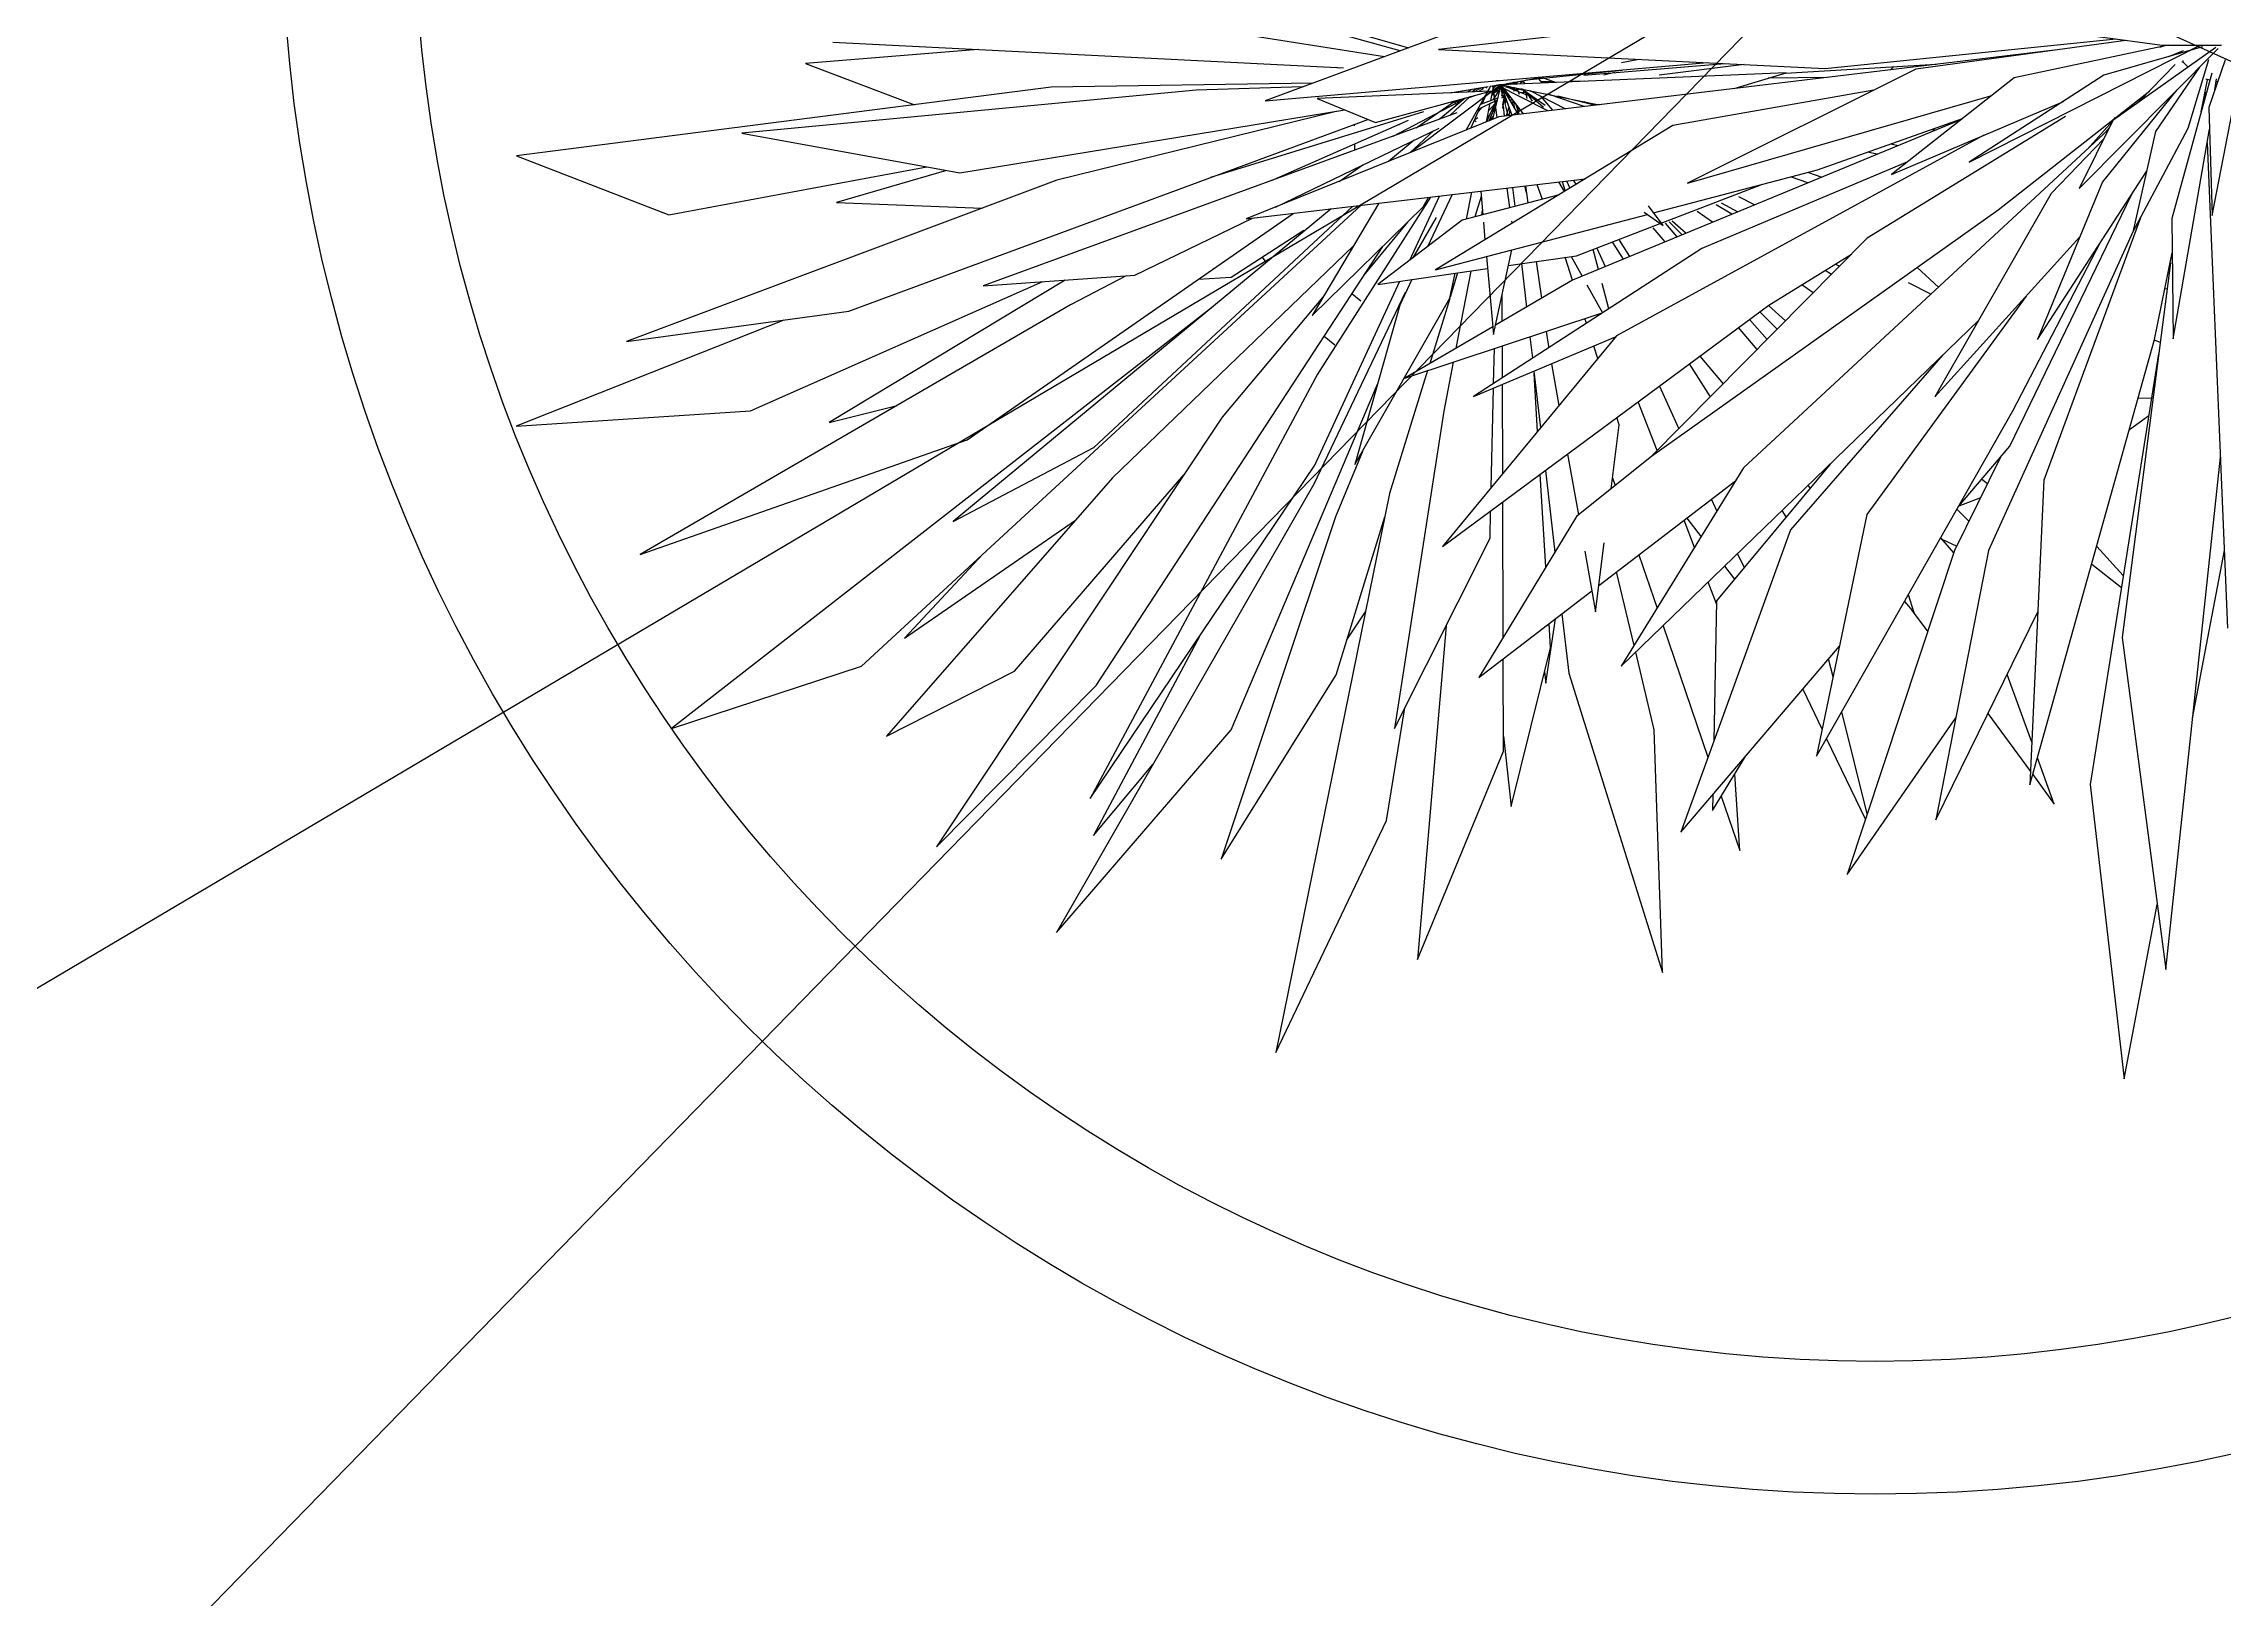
# Model space of a CAD drawing. Header units: millimetres. Extents: x -14813 to 141433, y -60308 to 84383.
# Drawn here: x 32795 to 33616, y -36639 to -36054 of the extents above; entities that cross this region are included whole.
import ezdxf

# ---------------------------------------------------------------- set-up
doc = ezdxf.new("R2010")
doc.units = ezdxf.units.MM
doc.layers.add('zelen', color=69, linetype='Continuous')
doc.layers.add('площадь', color=2, linetype='Continuous', lineweight=25, plot=False)
doc.layers.add('размер', color=1, linetype='Continuous', lineweight=25)
doc.layers.add('территория', color=74, linetype='Continuous', lineweight=25)
doc.styles.add('Аннотативный', font='')
doc.styles.get('Аннотативный').set_extended_font_data('GOST Common')
doc.dimstyles.new('Аннотативный', dxfattribs={"dimscale": 0, "dimtxt": 1.5, "dimasz": 1.5, "dimexe": 1.25, "dimexo": 0.625, "dimtad": 1, "dimdec": 0, "dimtxsty": 'Аннотативный', "dimblk": 'ARCHTICK', "dimcen": 2.5, "dimadec": 0, "dimazin": 0, "dimtfac": 1, "dimtdec": 0, "dimtmove": 0, "dimatfit": 3, "dimldrblk": 'CLOSEDBLANK', "dimfxl": 1, "dimarcsym": 0})

# ---------------------------------------------------------------- blocks, each defined once
blk = doc.blocks.new('p4')
at = {"color": 1, "linetype": 'Continuous'}
for p, q in [((-379.77, 32.53), (-131.2, -38.51)), ((-133.74, -39.45), (-289.81, 3.94)), ((-237.13, -25.56), (-138.34, -41.16)), ((-102.66, -27.93), (-173.82, -54.31)), ((-12.37, -26.61), (-122.35, -39.03)), ((-302.09, -36.88), (-150.56, -44.49)), ((-7.63, -44.67), (78.8, -35.93)), ((81.73, -36.33), (19.39, -44.87)), ((35.2, -72.54), (103.74, -37.76)), ((94.24, -37.8), (48.59, -47.45)), ((67.85, -80.3), (109.08, -38.77)), ((73.38, -35.19), (92.5, -37.81)), ((104.47, -38.27), (75.19, -46.71)), ((108.45, -38.45), (77.84, -60.1)), ((91.83, -38.31), (93.59, -37.8)), ((92.5, -37.81), (110.15, -37.73)), ((100.48, -39.42), (103.48, -37.9)), ((-258.94, -39.05), (-310.27, -43.17)), ((-310.27, -43.17), (-277.9, -55.44)), ((-173.82, -54.31), (-42.52, -42.96)), ((-151.61, -44.56), (-152.92, -44.37)), ((-122.35, -39.03), (-7.63, -44.67)), ((60.55, -39.23), (-104.4, -59)), ((-96.12, -48.09), (-67.78, -45.14)), ((-79.23, -46.69), (-37.37, -43.21)), ((-68.03, -42.91), (-62.87, -41.95)), ((-31.54, -43.5), (-56.78, -46.71)), ((19.39, -44.87), (-48.42, -78.72)), ((-19.34, -46.05), (25.45, -43.44)), ((12.71, -44.18), (11.81, -45.08)), ((96.34, -43.47), (85.72, -54.53)), ((103.63, -44.25), (90.53, -63.38)), ((94.53, -41.13), (98.79, -39.32)), ((98.28, -40.05), (98.2, -39.57)), ((98.32, -42.73), (98.77, -42.78)), ((98.77, -42.78), (98.7, -42.35)), ((100.21, -44.28), (98.77, -42.78)), ((100.19, -62.4), (106.32, -42.03)), ((111.18, -42.09), (106.4, -56.24)), ((-237.33, -50.22), (-396.06, -70.64)), ((-194.32, -51.17), (-329.1, -63.91)), ((-159.62, -49.05), (-237.33, -50.22)), ((-162.68, -50.18), (-194.32, -51.17)), ((-106.88, -51.38), (-158.35, -53.55)), ((-141.02, -60.76), (-106.88, -51.38)), ((-103.87, -49.52), (-130.59, -69.6)), ((-118.82, -51.88), (-107.62, -50.05)), ((-114.14, -62.95), (-107.81, -51.63)), ((-113.66, -51.66), (-112.49, -50.85)), ((-112.25, -51.6), (-112.16, -51.56)), ((-111, -50.6), (-112.21, -51.6)), ((-111.36, -51.56), (-110.18, -50.47)), ((-110.63, -50.88), (-109.4, -50.34)), ((-109.19, -50.85), (-110.48, -51.53)), ((-109.19, -50.85), (-110.48, -51.53)), ((-109, -50.67), (-109.4, -50.61)), ((-109.4, -55.15), (-107.77, -51.62)), ((-103.87, -49.52), (-108.63, -53.1)), ((-108.21, -50.56), (-107.91, -50.1)), ((-107.5, -51.65), (-107.94, -51.99)), ((-107.5, -51.65), (-107.94, -51.99)), ((-107.48, -51.6), (-107.8, -51.69)), ((-107.48, -51.6), (-107.8, -51.69)), ((-107.69, -51.41), (-106.81, -49.83)), ((-107.67, -51.41), (-107.6, -51.25)), ((-107.2, -50.92), (-107.4, -50.9)), ((-106.86, -49.93), (-104.07, -49.47)), ((-106.78, -54.19), (-105.86, -49.76)), ((-103.87, -49.52), (-106.45, -52.6)), ((-103.87, -49.52), (-106.45, -52.6)), ((-105.05, -51.52), (-106.37, -52.24)), ((-103.87, -49.52), (-106.31, -59.78)), ((-104.17, -50.79), (-106.22, -53.99)), ((-104.17, -50.79), (-106.22, -53.99)), ((-106.2, -51.43), (-105.01, -51.53)), ((-104.87, -59.2), (-106.18, -49.82)), ((-105.35, -55.75), (-106.15, -50.02)), ((-104.12, -50.56), (-106.15, -51.19)), ((-104.12, -50.56), (-106.15, -51.19)), ((-104.63, -51.29), (-106.13, -51.08)), ((-104.88, -49.6), (-106.01, -50.48)), ((-104.88, -49.6), (-106.01, -50.48)), ((-104.51, -48.35), (-105.16, -48.37)), ((-89.84, -57.26), (-104.96, -49.62)), ((-104.01, -50.1), (-104.96, -49.62)), ((-104.93, -48.37), (-104.9, -48.35)), ((-104.24, -51.09), (-104.88, -51.43)), ((-104.84, -50.8), (-104.06, -50.34)), ((-104.6, -48.36), (-104.62, -48.33)), ((-104.49, -48.32), (-104.61, -48.36)), ((-104.36, -49.4), (-103.87, -49.52)), ((-104.22, -49.44), (-103.87, -49.52)), ((-103.05, -50.58), (-103.97, -50.12)), ((-19.14, -45.99), (-103.87, -49.52)), ((-103.87, -49.52), (-91.04, -47.15)), ((-103.56, -50.82), (-103.87, -49.52)), ((-103.87, -49.52), (-103.69, -51.09)), ((-103.08, -49.83), (-103.87, -49.52)), ((-103.03, -49.72), (-103.87, -49.52)), ((-103.23, -49.67), (-103.87, -49.52)), ((-103.87, -49.52), (-74.63, -55.44)), ((-103.87, -49.52), (-97.24, -58.15)), ((-98.62, -58.31), (-103.87, -49.52)), ((-103.87, -49.52), (-100.6, -58.55)), ((-103.59, -49.88), (-103.81, -50.22)), ((-103.68, -50.03), (-103.81, -50.22)), ((-103.81, -50.19), (-103.79, -50.18)), ((-103.76, -50.45), (-103.79, -50.46)), ((-103.76, -50.45), (-103.79, -50.46)), ((-103.72, -50.8), (-103.75, -50.82)), ((-103.72, -50.14), (-103.66, -50.1)), ((-103.47, -50.63), (-103.72, -51.17)), ((-103.46, -50.65), (-103.72, -51.2)), ((-103.61, -50.95), (-103.72, -51.2)), ((-103.69, -51.6), (-103.38, -50.88)), ((-103.56, -50.38), (-103.66, -50.42)), ((-103.56, -50.38), (-103.66, -50.42)), ((-103.64, -51.5), (-103.47, -52.99)), ((-103.59, -49.88), (-103.62, -49.93)), ((-103.49, -50.68), (-103.58, -50.73)), ((-103.56, -50.04), (-103.5, -50)), ((-103.42, -49.61), (-103.49, -49.72)), ((-103.42, -49.61), (-103.49, -49.72)), ((-103.22, -52.26), (-103.49, -51.13)), ((-103.31, -50.31), (-103.38, -50.33)), ((-103.31, -50.31), (-103.38, -50.33)), ((-103.29, -49.41), (-103.35, -49.5)), ((-103.29, -49.41), (-103.35, -49.5)), ((-103.29, -50.27), (-103.35, -50.39)), ((-103.29, -50.28), (-103.34, -50.4)), ((-103.25, -50.56), (-103.18, -50.41)), ((-103.13, -50.48), (-103.23, -50.54)), ((-103.16, -49.8), (-103.03, -49.72)), ((-103.02, -49.69), (-103.13, -49.91)), ((-103, -49.98), (-102.89, -49.72)), ((-102.59, -50.02), (-102.95, -49.88)), ((-102.85, -49.33), (-102.92, -49.48)), ((-102.53, -49.84), (-102.9, -49.75)), ((-102.53, -49.84), (-102.9, -49.75)), ((-102.78, -49.47), (-102.71, -49.31)), ((-102.61, -49.47), (-102.39, -49.34)), ((-102.54, -51.25), (-102.61, -51.63)), ((-102.54, -51.25), (-102.61, -51.63)), ((-102.51, -51.8), (-102.44, -51.38)), ((-102.49, -51.73), (-102.15, -51.75)), ((-102.47, -51.56), (-102.38, -51.46)), ((-102.24, -51.64), (-102.47, -51.6)), ((-102.27, -49.84), (-102.36, -50.32)), ((-102.27, -50.36), (-102.19, -49.86)), ((-96.31, -52.47), (-102.24, -50.16)), ((-102.04, -49.89), (-102.21, -49.98)), ((-101.99, -49.9), (-102.21, -49.97)), ((-102.16, -49.95), (-102.21, -49.97)), ((-101.81, -50.01), (-102.2, -49.92)), ((-102.12, -49.93), (-102.2, -49.92)), ((-102.14, -49.2), (-102.19, -49.45)), ((-102.12, -49.45), (-102.08, -49.19)), ((-101.33, -49.41), (-102.09, -49.23)), ((-102.09, -49.24), (-101.54, -49.42)), ((-102.09, -49.25), (-101.69, -49.43)), ((-102.08, -49.19), (-100.9, -48.97)), ((-101.75, -49.43), (-101.9, -49.16)), ((-101.75, -49.43), (-101.9, -49.16)), ((-101.49, -49.1), (-101.16, -49.31)), ((-101.49, -50.45), (-101.16, -50.07)), ((-101.15, -50.58), (-101.45, -50.01)), ((-100.94, -49.01), (-101.23, -49.41)), ((-100.88, -50.23), (-101.23, -50.15)), ((-101.05, -49.02), (-100.99, -49.07)), ((-100.94, -50.66), (-100.7, -50.16)), ((-100.73, -49.18), (-100.92, -49.28)), ((-100.7, -50.37), (-100.89, -50.69)), ((-100.88, -49.16), (-100.81, -49.22)), ((-100.63, -50.19), (-100.84, -50.7)), ((-100.75, -48.94), (-100.71, -49.39)), ((-100.63, -50.17), (-100.62, -50.28)), ((-99.71, -49.35), (-100.39, -48.88)), ((-99.71, -49.35), (-100.39, -48.88)), ((-100.34, -50.9), (-100.25, -50.25)), ((-100.25, -50.25), (-100.34, -50.9)), ((-100.14, -49.36), (-100.07, -48.82)), ((-100.07, -48.82), (-100.14, -49.36)), ((-100.07, -48.82), (-100.14, -49.36)), ((-99.58, -49.34), (-100.07, -48.82)), ((-98.65, -49.3), (-100.07, -48.82)), ((-100.07, -48.82), (-99.08, -49.32)), ((-99.75, -50.35), (-100.06, -51.01)), ((-99.7, -50.36), (-100.06, -51.53)), ((-99.76, -49.35), (-100.05, -48.85)), ((-99.92, -48.98), (-100.04, -48.85)), ((-100.03, -48.84), (-99.88, -48.95)), ((-99.87, -48.94), (-100.02, -48.84)), ((-99.86, -48.92), (-100, -49.15)), ((-99.45, -48.94), (-99.98, -48.84)), ((-99.8, -48.87), (-99.98, -48.84)), ((-99.86, -48.92), (-99.96, -49.01)), ((-99.77, -48.84), (-99.94, -48.83)), ((-99.77, -48.84), (-99.94, -48.83)), ((-99.76, -48.83), (-99.91, -48.82)), ((-99.81, -48.83), (-99.91, -48.82)), ((-99.9, -51.07), (-99.68, -50.97)), ((-99.71, -50.36), (-99.88, -50.72)), ((-99.8, -48.8), (-99.85, -48.89)), ((-99.8, -48.8), (-99.85, -48.89)), ((-99.59, -48.81), (-99.85, -48.81)), ((-99.74, -48.81), (-99.85, -48.81)), ((-99.71, -48.79), (-99.83, -48.9)), ((-99.47, -49.12), (-99.83, -49.23)), ((-99.67, -48.74), (-99.28, -49.09)), ((-99.61, -51.18), (-99, -50.68)), ((-99, -50.68), (-99.55, -51.21)), ((-99.48, -51.23), (-99, -50.68)), ((-99.42, -48.96), (-99.4, -49.04)), ((-99.34, -49.19), (-99.38, -49.33)), ((-99.37, -49.17), (-99.33, -49.33)), ((-98.85, -51.48), (-99.23, -50.87)), ((-99.2, -51.34), (-99, -50.68)), ((-99.16, -49.28), (-99.19, -49.32)), ((-98.93, -48.8), (-99.08, -48.8)), ((-99, -50.68), (-99.05, -51.4)), ((-99, -50.68), (-98.9, -50.53)), ((-99, -50.68), (-98.65, -50.66)), ((-98.95, -51.44), (-99, -50.68)), ((-99, -50.68), (-97.44, -50.83)), ((-98.31, -52.46), (-99, -50.68)), ((-99, -50.68), (-96.91, -51.17)), ((-98.31, -52.46), (-99, -50.68)), ((-99, -50.68), (-96.91, -51.17)), ((-98.82, -48.59), (-98.97, -48.88)), ((-98.09, -49.28), (-97.48, -48.34)), ((-97.79, -49.27), (-98.05, -49.22)), ((-97.01, -48.77), (-97.77, -48.78)), ((-96.46, -51.77), (-97.71, -51.92)), ((-90.67, -55.67), (-97.67, -50.77)), ((-96.19, -51.81), (-97.67, -50.77)), ((-97.51, -50.81), (-97.21, -50.91)), ((-97.35, -48.32), (-96.68, -49.22)), ((-97.27, -50.85), (-91.18, -56.22)), ((-97.15, -52.15), (-96.9, -51.18)), ((-96.79, -48.21), (-96.12, -48.09)), ((-96.51, -51.53), (-96.08, -53.63)), ((-96.27, -51.74), (-96.38, -51.75)), ((-96.26, -51.75), (-95.85, -52.65)), ((-96.24, -51.76), (-94.57, -54.43)), ((-95.23, -51.27), (-84.64, -56.64)), ((-95.14, -51.31), (-95.02, -51.48)), ((-91.42, -49), (-92.54, -47.72)), ((-87.97, -48.62), (-91.69, -48.68)), ((-90.97, -47.55), (-87.39, -48.83)), ((-78.9, -48.48), (-82.93, -48.54)), ((-69.96, -45.92), (-73.21, -46.69)), ((6.91, -51.1), (-52.75, -61.59)), ((-34.54, -50.63), (-19.14, -45.99)), ((-6.95, -47.32), (-24.51, -47.61)), ((48.59, -47.45), (12.14, -76.17)), ((75.19, -46.71), (35.2, -72.54)), ((43.77, -86.64), (88.8, -51.32)), ((96.89, -51.05), (74.8, -78.3)), ((107.21, -46.03), (95.42, -89.23)), ((104.06, -57.59), (106, -48.06)), ((105.26, -51.69), (105.31, -52.99)), ((106.65, -48.11), (105.49, -47.86)), ((107.36, -88.34), (115.5, -46.54)), ((108.16, -51.03), (108.6, -47.72)), ((108.49, -48.56), (108.9, -48.61)), ((108.9, -48.61), (108.5, -48.52)), ((108.99, -48.58), (108.9, -48.61)), ((-264.48, -75.67), (-150.09, -56.99)), ((-116.84, -57.87), (-257.53, -109.23)), ((-152.69, -57.41), (-235.67, -77.89)), ((-126.76, -57.54), (-190.06, -77.07)), ((-158.35, -53.55), (-141.02, -60.76)), ((-114.94, -53.86), (-135.91, -64.83)), ((-128.94, -62.29), (-117.41, -54.27)), ((-114.94, -53.86), (-122.55, -57.84)), ((-114.45, -53.45), (-122.11, -59.79)), ((-118.94, -58.64), (-112.94, -53.04)), ((-115.01, -53.92), (-118.42, -54.97)), ((-115.01, -53.92), (-118.42, -54.97)), ((-116.97, -55.54), (-117.55, -54.37)), ((-116.46, -56.58), (-116.55, -56.4)), ((-111.83, -52.94), (-113.32, -53.4)), ((-111.83, -52.94), (-113.32, -53.4)), ((-112.75, -62.38), (-110.03, -56.51)), ((-110.73, -56.85), (-104.95, -54.06)), ((-109.52, -56.26), (-110.41, -57.33)), ((-109.52, -56.26), (-110.41, -57.33)), ((-104.81, -53.48), (-109.88, -55.33)), ((-105.11, -54.13), (-108.12, -60.51)), ((-108.08, -60.5), (-106.95, -55.02)), ((-105.11, -54.13), (-108.06, -60.38)), ((-105.14, -54.15), (-108.02, -60.21)), ((-107.38, -57.09), (-107.18, -56.96)), ((-107.32, -60.19), (-105.23, -55.26)), ((-107.18, -56.96), (-105.64, -55.19)), ((-106.85, -54.97), (-106.98, -55.19)), ((-106.85, -54.97), (-106.98, -55.19)), ((-105.67, -57.1), (-106.25, -57.65)), ((-104.8, -53.44), (-104.82, -53.48)), ((-103.59, -52.67), (-102.8, -52.47)), ((-103.59, -52.67), (-103.51, -52.64)), ((-103.59, -52.67), (-103.51, -52.65)), ((-103.51, -52.66), (-103.59, -52.67)), ((-103.58, -52.83), (-103.5, -52.74)), ((-102.71, -52.71), (-103.56, -53.02)), ((-103.53, -53.37), (-102.63, -52.94)), ((-102.87, -52.98), (-103.34, -55.47)), ((-102.88, -53.06), (-103.34, -55.47)), ((-103.26, -56.42), (-102.7, -52.97)), ((-103.09, -56.21), (-103.24, -56.58)), ((-103.15, -55.74), (-102.79, -58.81)), ((-101.69, -58.68), (-102.84, -53.85)), ((-102.78, -52.53), (-102.82, -52.75)), ((-102.78, -52.53), (-102.82, -52.75)), ((-102.46, -53.41), (-102.8, -54)), ((-102.3, -53.85), (-102.74, -54.28)), ((-102.6, -54.85), (-102.13, -54.31)), ((-102.59, -54.13), (-102.37, -53.67)), ((-102.48, -54.72), (-102.58, -54.95)), ((-102.32, -52.12), (-101.98, -51.97)), ((-101.48, -56.13), (-102.28, -58.75)), ((-101.48, -56.13), (-102.28, -58.75)), ((-102.2, -52.32), (-101.79, -52.22)), ((-102.2, -52.32), (-101.79, -52.22)), ((-101.7, -52.34), (-102.1, -52.49)), ((-102.08, -52.48), (-102.1, -52.48)), ((-102.01, -52.64), (-101.62, -52.45)), ((-101.94, -52.76), (-101.84, -52.55)), ((-101.78, -52.24), (-101.88, -52.41)), ((-101.58, -52.5), (-101.79, -53.01)), ((-101.75, -52.36), (-101.72, -52.31)), ((-101.29, -52.88), (-101.65, -53.23)), ((-101.47, -53.54), (-101.1, -53.12)), ((-101.46, -58.65), (-101.05, -57.31)), ((-101.19, -56.9), (-101.45, -58.65)), ((-101.19, -56.9), (-101.45, -58.65)), ((-100.71, -53.63), (-100.95, -54.41)), ((-100.71, -53.63), (-100.95, -54.41)), ((-100.72, -53.62), (-100.85, -54.57)), ((-100.72, -53.62), (-100.85, -54.57)), ((-100.42, -55.29), (-100.14, -54.37)), ((-100.1, -54.42), (-99.84, -56.27)), ((-98.4, -58.29), (-99.32, -55.44)), ((-98.57, -57.76), (-98.66, -56.3)), ((-95.63, -52.74), (-96.07, -52.57)), ((-88.42, -57.09), (-92, -52.91)), ((-79.09, -55.97), (-89.46, -52.44)), ((-87.96, -52.95), (-88.18, -52.69)), ((-76.07, -55.61), (-86.9, -52.95)), ((-84.72, -56.65), (-84.8, -56.55)), ((-84.22, -53.5), (-84.29, -53.59)), ((-84.08, -53.53), (-84.14, -53.63)), ((-78.93, -54.57), (-79.64, -54.74)), ((-74.91, -55.38), (-75.66, -55.56)), ((-48.42, -78.72), (41.96, -52.68)), ((12.14, -76.17), (63.18, -54.47)), ((80.47, -57.86), (79.68, -58.8)), ((87.68, -52.49), (84.7, -55.26)), ((106.4, -56.24), (107.36, -88.34)), ((-329.1, -63.91), (-264.48, -75.67)), ((-297.4, -116.73), (-143.32, -59.8)), ((-104.4, -59), (-179.38, -89.35)), ((-171.87, -77.96), (-131.27, -60.01)), ((-170.74, -85.85), (-122.15, -62.37)), ((-147.37, -61.3), (-147.36, -61.76)), ((-134.08, -61.55), (-133.97, -61.2)), ((-130.8, -69.69), (-123.81, -63.17)), ((-52.75, -61.59), (-123.21, -104.49)), ((-111.18, -60.48), (-111.72, -60.16)), ((-111.55, -59.8), (-110.65, -59.21)), ((-107.28, -58.64), (-107.8, -59.15)), ((-107.14, -60.11), (-106.1, -58.91)), ((32.9, -59.82), (-82.58, -107.53)), ((39.52, -64.53), (-69.52, -124.1)), ((76.47, -62.88), (-31.75, -163.22)), ((-9.79, -74.81), (33.27, -59.52)), ((63.84, -58.92), (4.95, -95.11)), ((24.15, -62.76), (25.46, -62.89)), ((77.84, -60.1), (67.85, -80.3)), ((70.31, -68.6), (77.75, -60.29)), ((76.72, -62.37), (75.72, -63.58)), ((78.05, -59.96), (78.67, -59.27)), ((83.8, -93.33), (100.19, -62.4)), ((90.53, -63.38), (83.8, -93.33)), ((95.78, -124.96), (106.59, -62.7)), ((-396.06, -70.64), (-350.8, -88.09)), ((-147.27, -67.08), (-147.24, -68.74)), ((-129.55, -65.94), (-137.21, -72.28)), ((7.94, -70.13), (5.02, -69.56)), ((11.93, -67.1), (14.18, -67.55)), ((75.16, -65.53), (59.55, -81.79)), ((72.68, -66.39), (72.34, -66.32)), ((72.89, -65.72), (73.57, -65.57)), ((105.89, -66.74), (111.94, -210.82)), ((-350.8, -88.09), (-274.27, -73.89)), ((-268.35, -74.96), (-301.05, -84.47)), ((-179.38, -89.35), (-78.76, -77.43)), ((-151.83, -78.2), (-144.81, -73.32)), ((-80.03, -77.58), (-79.75, -78.03)), ((-58.46, -87.55), (-9.79, -74.81)), ((16.95, -72.39), (-44.18, -98.13)), ((-12.64, -78.64), (-17.56, -76.96)), ((-12.53, -75.53), (-8.55, -76.95)), ((55.47, -125.13), (87.86, -75.29)), ((-235.67, -77.89), (-363.36, -125.76)), ((-124.67, -82.87), (-158.25, -135.4)), ((-130.87, -101.6), (-122.07, -82.56)), ((-126.89, -85.73), (-125.33, -82.94)), ((-118.32, -82.11), (-125.64, -97.6)), ((-86.53, -82.15), (-115.28, -89.7)), ((-114.06, -89.38), (-112.41, -81.41)), ((-109.67, -82.72), (-111.52, -88.71)), ((-109.81, -81.11), (-109.19, -88.1)), ((-101.12, -85.98), (-101.93, -80.17)), ((-101.14, -80.08), (-101.15, -80.22)), ((-100.34, -79.98), (-99.69, -85.61)), ((-96.23, -81.61), (-96.72, -79.55)), ((-96.53, -79.53), (-95.81, -84.59)), ((-93.14, -79.13), (-91.56, -83.47)), ((-84.96, -81.2), (-86.65, -78.36)), ((-85.57, -78.23), (-84.73, -81.06)), ((-84.33, -78.09), (-83.36, -80.22)), ((-81.44, -79.06), (-82.21, -77.84)), ((-56.21, -90.59), (-26.63, -79.22)), ((-33.25, -82.68), (-28.39, -85.14)), ((59.55, -81.79), (25, -142.2)), ((47.29, -156.86), (83.48, -82.03)), ((74.8, -78.3), (55.47, -125.13)), ((-301.05, -84.47), (-257.76, -86.17)), ((-293.62, -222.1), (-145.37, -85.32)), ((-154.24, -86.37), (-266.43, -179.16)), ((-262.22, -154.94), (-165.5, -87.7)), ((-224.67, -157.18), (-147.89, -85.62)), ((-212.51, -106.03), (-177.52, -89.13)), ((-140, -84.68), (-159.79, -118.05)), ((-159.79, -118.05), (-126.89, -85.73)), ((-145.29, -85.31), (-145.83, -85.75)), ((-144.53, -106.18), (-131.48, -90.27)), ((-115.28, -89.7), (-140.34, -108.82)), ((-123, -88.91), (-129.92, -100.87)), ((-123.21, -104.49), (-60.3, -88.03)), ((-109.32, -86.72), (-109.6, -88.21)), ((-108.99, -90.34), (-108.53, -95.55)), ((-100.46, -90.64), (-100.55, -90)), ((-61.27, -87.33), (-55.66, -91.34)), ((-55.66, -91.34), (-59.98, -85.5)), ((-59.09, -159.8), (43.77, -86.64)), ((-51.45, -94.67), (-54.99, -90.62)), ((-49.96, -94.06), (-53.83, -90.2)), ((-52.97, -89.89), (-48.79, -93.57)), ((-41.03, -90.36), (-45.57, -87.19)), ((-35.22, -87.97), (-39.93, -85.12)), ((-38.43, -84.58), (-33.47, -87.24)), ((86.1, -88.98), (57.41, -166.89)), ((95.42, -89.23), (95.78, -124.96)), ((-183.84, -106.67), (-162.3, -92.7)), ((-81.37, -100.26), (-56.54, -90.71)), ((-67.42, -101.27), (-70.56, -96.31)), ((-68.69, -95.63), (-65.61, -100.52)), ((4.95, -95.11), (-59.09, -159.8)), ((-55.02, -96.15), (-58.61, -91.95)), ((25, -142.2), (68.05, -94.66)), ((83.89, -92.94), (40.98, -187.74)), ((48.18, -146.36), (74.23, -96.26)), ((-223.97, -227.85), (-138.86, -97.49)), ((-147.52, -97.36), (-219.1, -166.22)), ((-173.83, -101.79), (-174.62, -100.69)), ((-44.18, -98.13), (-111.94, -142.05)), ((-108.09, -100.53), (-106.05, -123.62)), ((-106.05, -123.62), (-100.54, -98.55)), ((-101.56, -103.19), (-81.37, -100.26)), ((-97.71, -102.63), (-96.22, -115.51)), ((-93.33, -101.99), (-91.77, -112.91)), ((-82.54, -107.52), (-84.73, -100.75)), ((-82.92, -100.48), (-79.69, -106.34)), ((-74.83, -104.33), (-76.38, -98.44)), ((-75.29, -98.04), (-72.81, -103.5)), ((-24.26, -114.98), (0.31, -99.8)), ((-4.49, -102.77), (-3.27, -103.42)), ((94.93, -102.35), (80.67, -213.65)), ((90.27, -125.19), (95.52, -99.45)), ((-326.56, -146.34), (-239.76, -107.97)), ((-233.19, -107.5), (-303.21, -149.83)), ((-257.53, -109.23), (-212.51, -106.03)), ((-215.03, -106.21), (-231.6, -114.88)), ((-193.66, -107.28), (-183.84, -106.67)), ((-159.03, -162.49), (-133.77, -107.86)), ((-140.34, -108.82), (-107.78, -104.09)), ((-130.24, -107.35), (-133.84, -114.96)), ((-118.92, -112.84), (-117.4, -105.49)), ((-116.65, -105.38), (-118.86, -112.55)), ((-112.77, -104.82), (-117.16, -127.76)), ((-82.58, -107.53), (-105.45, -120.91)), ((-78.29, -108.89), (-73.69, -117.26)), ((-71.76, -116), (-73.72, -108.56)), ((-11.07, -111.3), (-14.47, -108.93)), ((-5.65, -105.82), (-7.56, -104.66)), ((17.11, -108.21), (23.88, -111.64)), ((26.12, -109.57), (19.73, -103.74)), ((93.36, -110.06), (93.95, -109.98)), ((-231.6, -114.88), (-359.34, -188.98)), ((-189.74, -115.73), (-350, -240.61)), ((-156.25, -112.08), (-186.52, -148.24)), ((-132.25, -111.16), (-159.33, -168.08)), ((-145.41, -113.75), (-148.07, -111.6)), ((-147.13, -162.23), (-118.92, -112.84)), ((-133.84, -114.96), (-147.13, -162.23)), ((-118.99, -112.95), (-124.95, -132.31)), ((-121.1, -186.55), (-24.26, -114.98)), ((-103.4, -119.71), (-103.42, -111.67)), ((-24.39, -115.07), (-19.27, -119.58)), ((52.09, -112.28), (4.78, -177.09)), ((-316.67, -119.37), (-396.1, -150.91)), ((-363.36, -125.76), (-297.4, -116.73)), ((-132.33, -136.63), (-73.72, -117.19)), ((-106.24, -121.37), (-132.33, -136.63)), ((-90.37, -122.71), (-89.99, -125.38)), ((-78.42, -120.32), (-78.88, -118.9)), ((-68.07, -222.17), (38.05, -119.37)), ((-27.7, -128.1), (-33.25, -121.62)), ((-24.78, -125.14), (-29.98, -119.2)), ((-21.78, -122.12), (-26.95, -116.97)), ((-153.14, -126.79), (-156.31, -124.22)), ((-69.52, -124.1), (-121.1, -186.55)), ((-111.94, -142.05), (-69.74, -124.37)), ((-105.96, -138.17), (-105.72, -127.8)), ((-103.35, -136.48), (-103.38, -127.03)), ((-95.2, -124.31), (-94.46, -130.72)), ((-89.99, -125.38), (-89.61, -127.57)), ((-75.05, -130.79), (-76.24, -127.09)), ((-70.25, -124.98), (-70.38, -124.63)), ((53.22, -257.4), (90.27, -125.19)), ((91.46, -129.42), (71.09, -257.22)), ((91.9, -126.01), (90.23, -125.35)), ((-158.25, -135.4), (-225.77, -261.39)), ((-125.59, -134.39), (-136.83, -170.86)), ((-117.94, -131.86), (-120.72, -146.38)), ((-94.02, -134.54), (-92.06, -151.39)), ((-92.91, -152.41), (-93.93, -135.23)), ((-88.76, -132.34), (-86.56, -144.73)), ((-41.62, -142.16), (-47.8, -132.37)), ((-44.74, -130.11), (-37.85, -138.35)), ((27.39, -129.7), (-17.85, -181.65)), ((-183.87, -240.99), (-140.42, -138.37)), ((-106.69, -169.1), (-105.99, -139.56)), ((-103.27, -164.96), (-103.34, -138.45)), ((-56.74, -138.98), (-51.01, -151.64)), ((-396.1, -150.91), (-326.56, -146.34)), ((-303.21, -149.83), (-282.99, -144.69)), ((-186.52, -148.24), (-271.38, -275.76)), ((-120.72, -146.38), (-135.41, -240.67)), ((-68.69, -150.51), (-69.4, -148.34)), ((-57.42, -158.12), (-63.03, -143.63)), ((-10.08, -248.84), (48.18, -146.36)), ((88.53, -147.81), (82.76, -152)), ((85.4, -142.6), (89.38, -142.5)), ((-359.34, -188.98), (-262.22, -154.94)), ((-71.09, -169.45), (-68.69, -150.51)), ((-266.43, -179.16), (-224.67, -157.18)), ((-144.93, -158.38), (-152.9, -177.84)), ((-84.01, -159.14), (-80.8, -177.22)), ((-58.53, -159.4), (-81.35, -177.66)), ((44.56, -160.05), (30.9, -187.78)), ((32.05, -174.73), (47.29, -156.86)), ((93.56, -312.19), (109.81, -160.03)), ((-219.1, -166.22), (-286.22, -242.9)), ((-248.19, -223.64), (-197.9, -165.33)), ((-159.33, -168.08), (-235.75, -301.22)), ((-225.77, -261.39), (-159.03, -162.49)), ((-90.49, -192.73), (-92.14, -165.15)), ((-90.6, -164.01), (-87.79, -188.27)), ((-74.72, -198.19), (-34.16, -167.13)), ((-70.67, -166.17), (-69.88, -168.49)), ((-31.75, -163.22), (-68.07, -222.17)), ((-6.08, -162.12), (-39.79, -202.73)), ((38.98, -166.6), (40.68, -167.93)), ((57.41, -166.89), (53.22, -257.4)), ((-136.83, -170.86), (-170.61, -336.77)), ((-103.13, -213.58), (-103.24, -173.36)), ((-41.33, -172.62), (-39.67, -176.07)), ((-12.67, -168.51), (-12.03, -169.28)), ((38.62, -172.12), (32.17, -174.59)), ((-280.85, -213.82), (-230.09, -178.78)), ((-152.9, -177.84), (-186.82, -279.4)), ((-152.72, -224.72), (-138.25, -177.84)), ((-81.35, -177.66), (-110.34, -225.47)), ((-107.04, -184.11), (-106.85, -176.02)), ((-46.31, -186.85), (-49.41, -178.81)), ((-48.65, -178.23), (-44.35, -183.68)), ((-19.11, -177.82), (-20.31, -175.91)), ((4.78, -177.09), (-10.08, -248.84)), ((35.16, -179.13), (31.59, -175.54)), ((-135.41, -240.67), (-107.04, -184.11)), ((-75.7, -205.97), (-73.12, -185.52)), ((-17.85, -181.65), (-50.41, -271.45)), ((40.98, -187.74), (25.32, -267.7)), ((30.67, -188.49), (26.76, -184.03)), ((27.12, -184.44), (31.53, -186.51)), ((80.97, -195.25), (73.08, -186.55)), ((-257.57, -188.84), (-280.85, -213.82)), ((-78.89, -188), (-75.7, -205.97)), ((-64.25, -215.97), (-69.44, -194.15)), ((-62.84, -189.1), (-57.44, -204.92)), ((-37.42, -192.48), (-34.43, -196.28)), ((-33.57, -188.75), (-31.59, -192.85)), ((30.9, -187.78), (-1, -284.02)), ((71.58, -191.89), (80.41, -198.74)), ((101.52, -237.61), (110.97, -187.77)), ((-110.34, -225.47), (-76.8, -199.78)), ((-39.81, -203.64), (-42.3, -197.21)), ((-149.5, -214.28), (-143.98, -205.97)), ((-85.67, -206.57), (-83.63, -224.16)), ((-39.79, -202.73), (-40.59, -244.36)), ((16.04, -202.9), (18.91, -206.33)), ((18.91, -206.33), (17.17, -200.9)), ((18.03, -205.28), (22.9, -211.91)), ((25.32, -267.7), (55.6, -206)), ((-193.17, -213.09), (-224.79, -272.43)), ((-120.09, -210.12), (-128.55, -309.2)), ((-90.51, -227.15), (-87.58, -208.04)), ((-89.06, -216.69), (-89.49, -209.5)), ((-55.65, -210.15), (-42.33, -249.16)), ((-103.03, -247.34), (-103.11, -219.93)), ((-100.78, -263.83), (-89.06, -216.69)), ((-58.29, -240.99), (-63.76, -218)), ((-50.41, -271.45), (-3.33, -216.23)), ((-5.2, -225.28), (-6.53, -219.98)), ((80.67, -213.65), (93.56, -312.19)), ((-350, -240.61), (-293.62, -222.1)), ((-286.22, -242.9), (-248.19, -223.64)), ((-186.82, -279.4), (-152.72, -224.72)), ((-90.82, -223.76), (-90.51, -227.15)), ((-83.63, -224.16), (-55.88, -313.1)), ((53.81, -244.69), (46.49, -224.57)), ((-271.38, -275.76), (-223.97, -227.85)), ((-14.2, -228.98), (-8.44, -240.92)), ((-137.77, -267.9), (-132.32, -234.5)), ((4.97, -265.99), (-2.6, -235.68)), ((-1, -284.02), (31.24, -237.49)), ((40.77, -236.22), (53.41, -253.41)), ((-235.75, -301.22), (-183.87, -240.99)), ((-103.05, -242.9), (-100.78, -263.83)), ((-55.88, -313.1), (-58.29, -240.99)), ((-7.13, -243.65), (4.43, -267.65)), ((-224.79, -272.43), (-207.09, -251.29)), ((-128.55, -309.2), (-103.03, -247.34)), ((-40.98, -264.97), (-31.06, -248.75)), ((60.49, -263.05), (55.49, -249.31)), ((-32.86, -276.88), (-34.33, -254.17)), ((54.08, -254.33), (60.49, -263.05)), ((71.09, -257.22), (81.23, -344.66)), ((-40.89, -260.29), (-40.98, -264.97)), ((-38.37, -260.74), (-32.86, -276.88)), ((-170.61, -336.77), (-137.77, -267.9)), ((81.23, -344.66), (91.04, -292.92))]:
    blk.add_line(p, q, dxfattribs=at)
blk = doc.blocks.new('_ArchTick')
at = {"color": 0, "linetype": 'ByBlock', "const_width": 0.15}
blk.add_lwpolyline([(-0.5, -0.5), (0.5, 0.5)], dxfattribs=at)
blk = doc.blocks.new('*D66')
at = {"layer": 'Defpoints', "color": 0, "transparency": 16777216}
for p in [(32938.3, -35752.6), (34031.79, -36246.84)]:
    blk.add_point(p, dxfattribs=at)
at = {"layer": 'размер', "color": 0, "lineweight": -2, "transparency": 16777216}
for p in [(32938.3, -35752.6), (35888.53, -37086.05)]:
    blk.add_line(p, (34031.79, -36246.84), dxfattribs=at)
at = {"layer": 'размер', "color": 0, "lineweight": -2, "transparency": 16777216, "xscale": 150, "yscale": 150, "zscale": 150}
for p, rotation in [((32938.3, -35752.6), 335.6780030812793), ((34031.79, -36246.84), 155.6780030812793)]:
    blk.add_blockref('_ArchTick', p, dxfattribs=dict(at, rotation=rotation))
at = {"layer": 'размер', "color": 0, "transparency": 16777216, "insert": (35598.57, -36804.1), "char_height": 150, "attachment_point": 5, "rotation": 335.678, "style": 'Аннотативный'}
blk.add_mtext('∅1200', dxfattribs=at)
blk = doc.blocks.new('_ClosedBlank')
at = {"color": 0, "linetype": 'ByBlock', "lineweight": -2}
for p, q in [((-1, 0.17), (0, 0)), ((-1, 0.17), (-1, -0.17)), ((0, 0), (-1, -0.17))]:
    blk.add_line(p, q, dxfattribs=at)
blk = doc.blocks.new('*D68')
at = {"layer": 'Defpoints', "color": 0, "transparency": 16777216}
for p in [(34431.69, -35439.49), (32538.4, -36559.95)]:
    blk.add_point(p, dxfattribs=at)
at = {"layer": 'размер', "color": 0, "lineweight": -2, "transparency": 16777216}
for p in [(34431.69, -35439.49), (31600.97, -37114.73)]:
    blk.add_line(p, (32538.4, -36559.95), dxfattribs=at)
at = {"layer": 'размер', "color": 0, "lineweight": -2, "transparency": 16777216, "xscale": 150, "yscale": 150, "zscale": 150}
for p, rotation in [((34431.69, -35439.49), 210.6172744813037), ((32538.4, -36559.95), 30.61727448130371)]:
    blk.add_blockref('_ArchTick', p, dxfattribs=dict(at, rotation=rotation))
at = {"layer": 'размер', "color": 0, "transparency": 16777216, "insert": (31870.57, -36795.4), "char_height": 150, "attachment_point": 5, "rotation": 30.61727, "style": 'Аннотативный'}
blk.add_mtext('∅2200', dxfattribs=at)
blk = doc.blocks.new('*D69')
at = {"layer": 'Defpoints', "color": 0, "transparency": 16777216}
for p in [(34602.42, -34854.53), (32367.67, -37144.91)]:
    blk.add_point(p, dxfattribs=at)
at = {"layer": 'размер', "color": 0, "lineweight": -2, "transparency": 16777216}
for p in [(34602.42, -34854.53), (31606.95, -37924.57)]:
    blk.add_line(p, (32367.67, -37144.91), dxfattribs=at)
at = {"layer": 'размер', "color": 0, "lineweight": -2, "transparency": 16777216, "xscale": 150, "yscale": 150, "zscale": 150}
for p, rotation in [((34602.42, -34854.53), 225.7044052349393), ((32367.67, -37144.91), 45.70440523493934)]:
    blk.add_blockref('_ArchTick', p, dxfattribs=dict(at, rotation=rotation))
at = {"layer": 'размер', "color": 0, "transparency": 16777216, "insert": (31784.14, -37546.08), "char_height": 150, "attachment_point": 5, "rotation": 45.70441, "style": 'Аннотативный'}
blk.add_mtext('∅3200', dxfattribs=at)

msp = doc.modelspace()

# ---------------------------------------------------------------- linework, layer by layer
at = {"layer": 'площадь'}
for radius in [1600, 1100]:
    msp.add_circle((33485.04, -35999.72), radius, dxfattribs=at)
at = {"layer": 'территория'}
for radius in [600, 550]:
    msp.add_circle((33485.04, -35999.72), radius, dxfattribs=at)
for radius, start in [(5550, 90), (3550, 90), (1100, 195.43929), (1600, 195.43929)]:
    msp.add_arc((33485.04, -35999.72), radius, start, 270, dxfattribs=at)

# ---------------------------------------------------------------- block references
at = {"layer": 'zelen', "xscale": 1.268164555402169, "yscale": 1.268164555402169, "zscale": 1.268164555402169}
msp.add_blockref('p4', (33475.76, -36006.3), dxfattribs=at)

# ---------------------------------------------------------------- dimensions: what is measured, and where the dimension line sits
at = {"layer": 'размер'}
for p1, p2, picture, middle in [((34602.42, -34854.53), (32367.67, -37144.91), '*D69', (31784.14, -37546.08)), ((34431.69, -35439.49), (32538.4, -36559.95), '*D68', (31870.57, -36795.4))]:
    dim = msp.add_diameter_dim_2p(p1=p1, p2=p2, dimstyle='Аннотативный', dxfattribs=at)
    dim.commit()
    dim.dimension.update_dxf_attribs({"geometry": picture, "text_midpoint": middle})
dim = msp.add_diameter_dim_2p(p1=(32938.3, -35752.6), p2=(34031.79, -36246.84), dimstyle='Аннотативный', dxfattribs=at)
dim.commit()
dim.dimension.update_dxf_attribs({"geometry": '*D66', "text_midpoint": (35541.93, -36929.39), "dimtype": 163})

doc.saveas('drawing.dxf')
